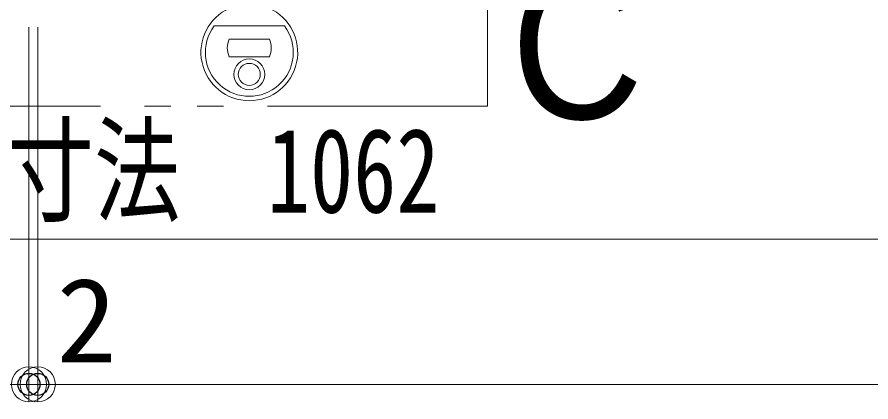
# Model space of a CAD drawing. Units: millimetres, scale not verified. Extents: x -1600 to 1600, y -1108 to 1108.
# Drawn here: x 286.6 to 480.7, y 805.8 to 893.3 of the extents above; entities that cross this region are included whole.
import ezdxf
from ezdxf.enums import TextEntityAlignment as Align

# ---------------------------------------------------------------- set-up
doc = ezdxf.new("R2010")
doc.units = ezdxf.units.MM
doc.header["$LTSCALE"] = 10
doc.header["$PDMODE"] = 32
doc.header["$PDSIZE"] = 5
doc.linetypes.add('DOUBLE_CHAIN1', pattern=[8.8, 5, -1, 0.6, -0.6, 0.6, -1])
doc.layers.add('0-0_moji', color=2, linetype='Continuous')
doc.layers.add('0-D_DEFPOINTS', color=7, linetype='Continuous')
for name, color, linetype, lineweight in [('0-2_10ユーザー', 4, 'DOUBLE_CHAIN1', 9), ('0-5_0', 3, 'Continuous', 9), ('0-A_SUNPO', 5, 'Continuous', 9)]:
    doc.layers.add(name, color=color, linetype=linetype, lineweight=lineweight)
doc.styles.add('ＭＳ ゴシック', font='')
doc.styles.add('ＭＳ Ｐゴシック', font='')
doc.styles.get('ＭＳ ゴシック').set_extended_font_data('MS Gothic')
doc.styles.get('ＭＳ Ｐゴシック').set_extended_font_data('MS PGothic')

# ---------------------------------------------------------------- blocks, each defined once
blk = doc.blocks.new('_ORIGIN')
at = {"layer": '0-5_0', "color": 1}
blk.add_line((0, 0), (-10, 0), dxfattribs=at)
blk.add_circle((0, 0), 5, dxfattribs=at)

msp = doc.modelspace()

# ---------------------------------------------------------------- linework, layer by layer
at = {"layer": '0-2_10ユーザー'}
msp.add_lwpolyline([(186.42, 1005.96), (393.57, 1005.96), (393.57, 873.04), (186.42, 873.04)], close=True, dxfattribs=at)
at = {"layer": '0-A_SUNPO', "color": 1}
for p, q in [((289.31, 891.06), (289.31, 805.8)), ((289.31, 891.06), (289.31, 805.8)), ((291.31, 891.06), (291.31, 805.8)), ((291.31, 889.81), (291.31, 805.8)), ((-232.68, 842.8), (813.3, 842.8)), ((289.31, 809.8), (291.31, 809.8)), ((299.31, 809.8), (307.31, 809.8)), ((877.81, 809.8), (299.31, 809.8))]:
    msp.add_line(p, q, dxfattribs=at)
at = {"layer": '0-A_SUNPO'}
for p, q in [((347.41, 891.31), (331.41, 891.31)), ((343.99, 888.31), (334.83, 888.31)), ((343.99, 884.31), (334.83, 884.31))]:
    msp.add_line(p, q, dxfattribs=at)
for radius in [3.5, 2.5]:
    msp.add_circle((339.41, 880.31), radius, dxfattribs=at)
for centre, radius, start, end in [((339.41, 885.31), 11, 114.1478, 65.8523), ((339.41, 885.31), 10, 143.1301, 36.8699), ((339.41, 886.31), 5, 156.4217, 203.5781), ((339.41, 886.31), 5, 336.4219, 23.5783)]:
    msp.add_arc(centre, radius, start, end, dxfattribs=at)
at = {"layer": '0-D_DEFPOINTS'}
for p in [(289.31, 809.8), (291.31, 809.8), (291.31, 809.8)]:
    msp.add_point(p, dxfattribs=at)

# ---------------------------------------------------------------- block references
at = {"layer": '0-A_SUNPO', "xscale": 0.8, "yscale": 0.8}
msp.add_blockref('_ORIGIN', (289.31, 809.8), dxfattribs=at)
msp.add_blockref('_ORIGIN', (289.31, 809.8), dxfattribs=at)
at = {"layer": '0-A_SUNPO', "xscale": 0.8, "yscale": 0.8, "rotation": 180}
msp.add_blockref('_ORIGIN', (291.31, 809.8), dxfattribs=at)
msp.add_blockref('_ORIGIN', (291.31, 809.8), dxfattribs=at)

# ---------------------------------------------------------------- texts
at = {"layer": '0-0_moji', "style": 'ＭＳ Ｐゴシック', "width": 0.95}
msp.add_text('C', height=33.62, dxfattribs=at).set_placement((398.85, 860.11), align=Align.BOTTOM_LEFT)
at = {"layer": '0-A_SUNPO', "color": 2, "style": 'ＭＳ ゴシック'}
for s, width, p in [('有効開口寸法\u30001062', 0.75, (205.85, 843.1)), ('2', 1.05, (295.56, 809.01))]:
    msp.add_text(s, height=19.21, dxfattribs=dict(at, width=width)).set_placement(p, align=Align.BOTTOM_LEFT)

doc.saveas('drawing.dxf')
